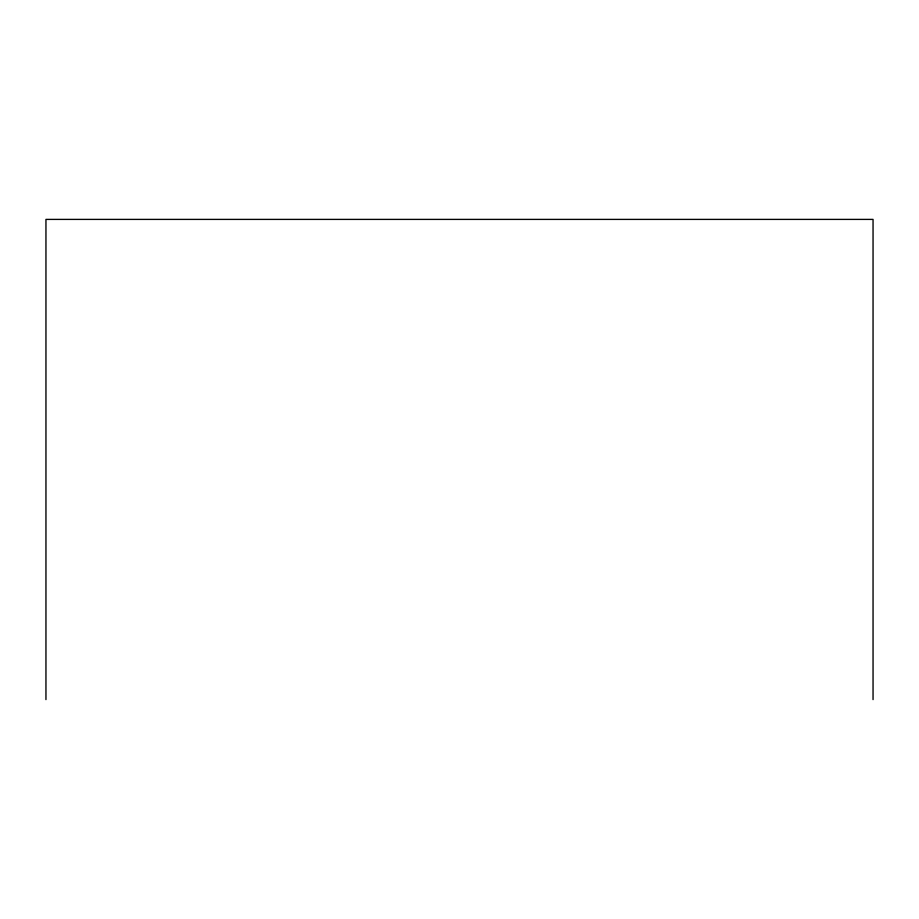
<?xml version="1.0" encoding="UTF-8"?>
<svg xmlns="http://www.w3.org/2000/svg" width="919" height="919" viewBox="0 0 919 919"><rect width="100%" height="100%" fill="white"/><g stroke="black" fill="none" stroke-linecap="round" stroke-linejoin="round"><path stroke-width="1.38" d="M873.05 699.6L873.05 219.4L45.95 219.4L45.95 699.6"/></g></svg>
